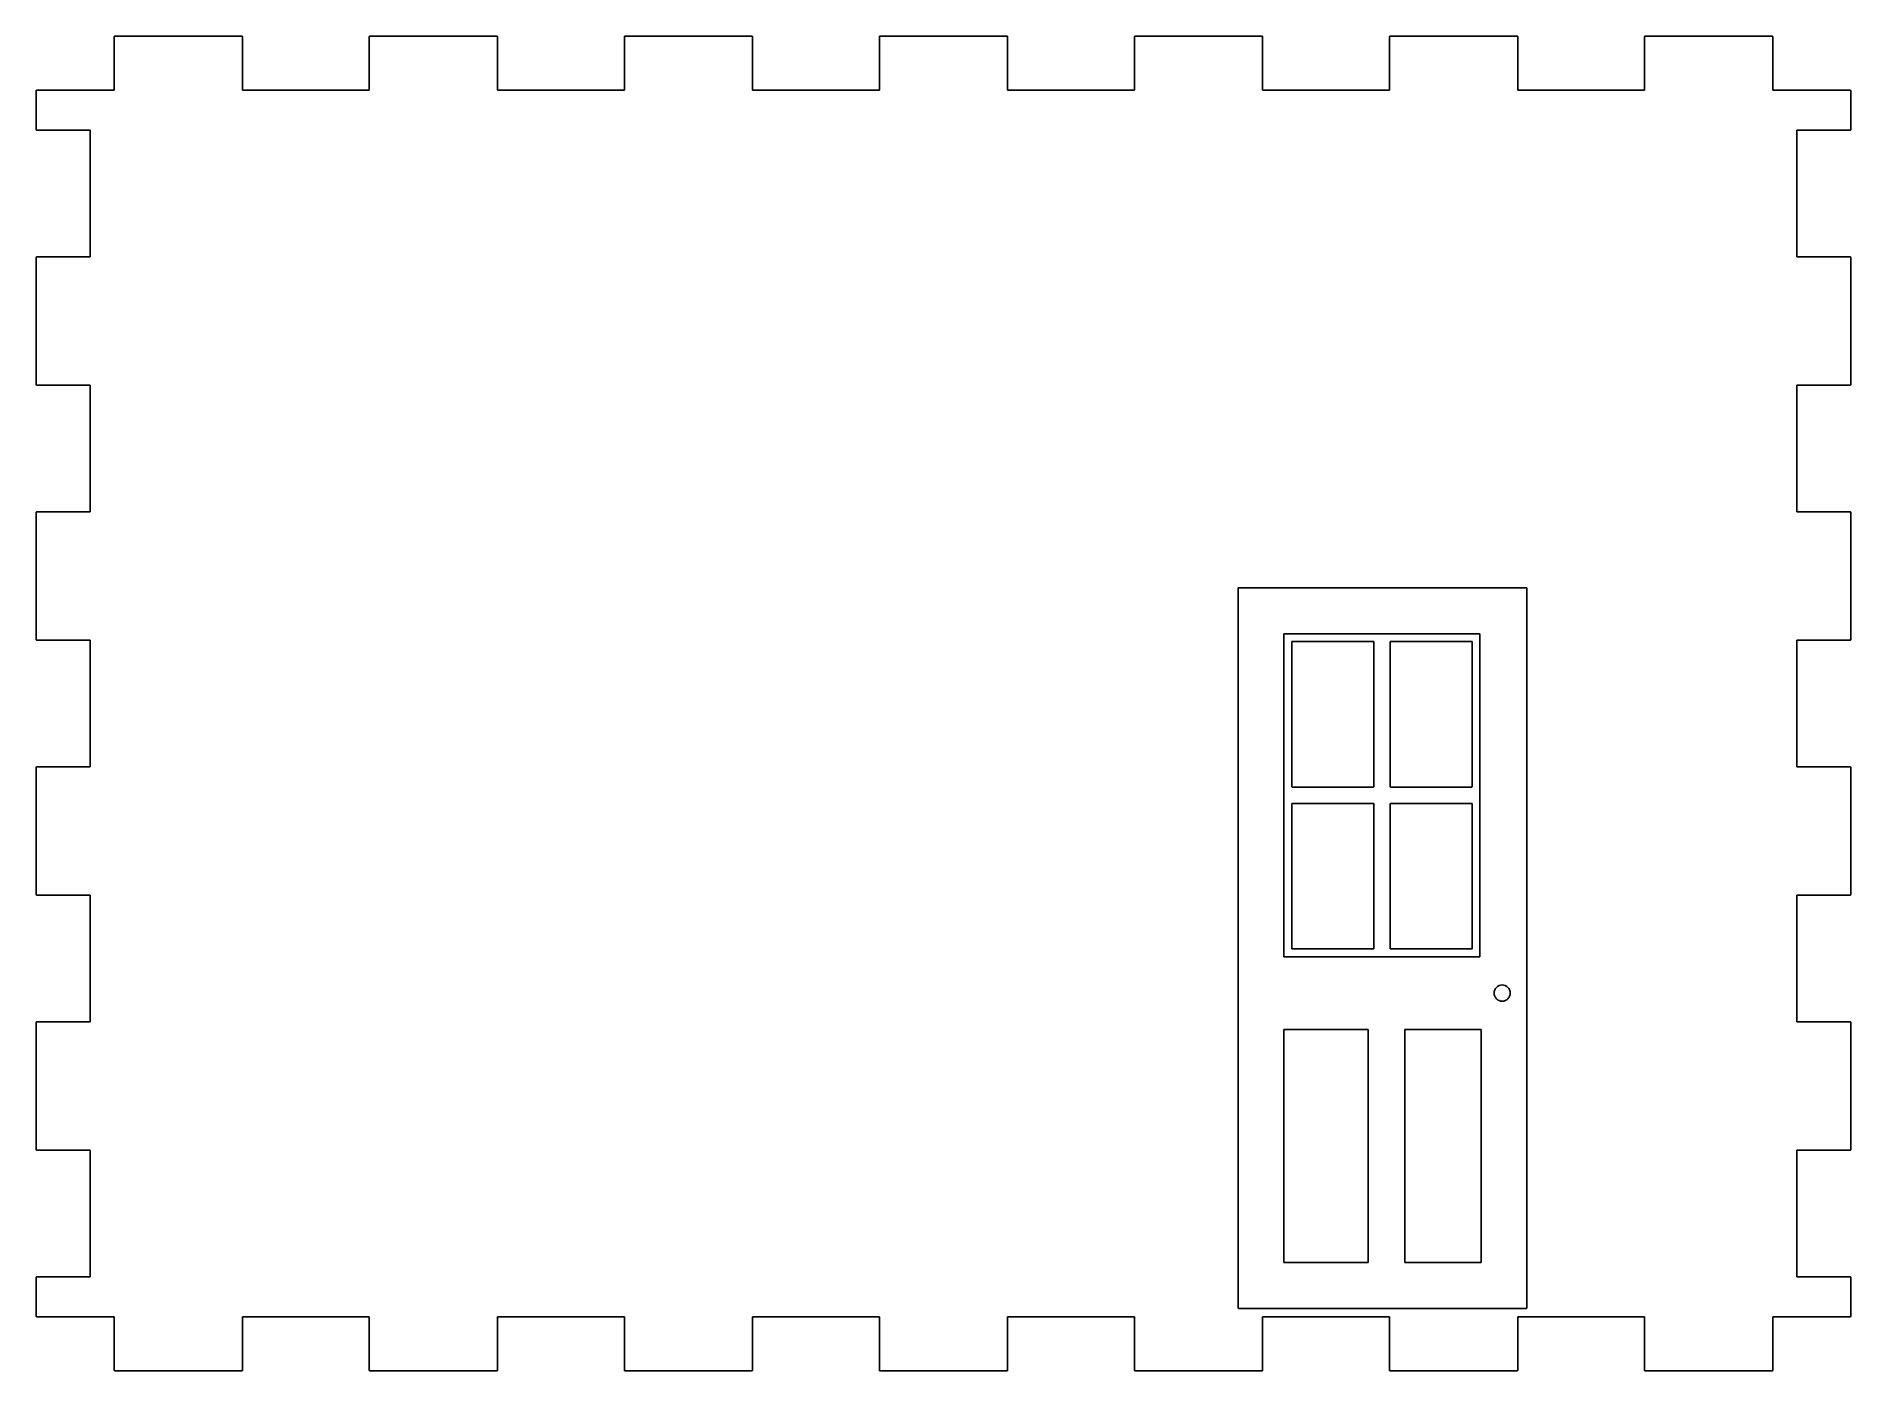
# Model space of a CAD drawing. Extents: x -107 to 107, y -78 to 78.
import ezdxf

# ---------------------------------------------------------------- set-up
doc = ezdxf.new("R2010")
doc.units = 0

msp = doc.modelspace()

# ---------------------------------------------------------------- linework, layer by layer
at = {"color": 1}
for p, q in [((-97.538, 78.45), (-97.535, 78.465)), ((-97.538, 72.148), (-97.538, 78.45)), ((-97.535, 78.465), (-97.527, 78.477)), ((-97.527, 78.477), (-97.515, 78.485)), ((-97.515, 78.485), (-97.5, 78.488)), ((-97.5, 78.488), (-82.5, 78.488)), ((-82.5, 78.488), (-82.485, 78.485)), ((-82.485, 78.485), (-82.473, 78.477)), ((-82.473, 78.477), (-82.465, 78.465)), ((-82.465, 78.465), (-82.462, 78.45)), ((-82.462, 78.45), (-82.462, 72.148)), ((-67.538, 78.45), (-67.535, 78.465)), ((-67.538, 72.148), (-67.538, 78.45)), ((-67.535, 78.465), (-67.527, 78.477)), ((-67.527, 78.477), (-67.515, 78.485)), ((-67.515, 78.485), (-67.5, 78.488)), ((-67.5, 78.488), (-52.5, 78.488)), ((-52.5, 78.488), (-52.485, 78.485)), ((-52.485, 78.485), (-52.473, 78.477)), ((-52.473, 78.477), (-52.465, 78.465)), ((-52.465, 78.465), (-52.462, 78.45)), ((-52.462, 78.45), (-52.462, 72.148)), ((-37.538, 78.45), (-37.535, 78.465)), ((-37.538, 72.148), (-37.538, 78.45)), ((-37.535, 78.465), (-37.527, 78.477)), ((-37.527, 78.477), (-37.515, 78.485)), ((-37.515, 78.485), (-37.5, 78.488)), ((-37.5, 78.488), (-22.5, 78.488)), ((-22.5, 78.488), (-22.485, 78.485)), ((-22.485, 78.485), (-22.473, 78.477)), ((-22.473, 78.477), (-22.465, 78.465)), ((-22.465, 78.465), (-22.462, 78.45)), ((-22.462, 78.45), (-22.462, 72.148)), ((-7.538, 78.45), (-7.535, 78.465)), ((-7.538, 72.148), (-7.538, 78.45)), ((-7.535, 78.465), (-7.527, 78.477)), ((-7.527, 78.477), (-7.515, 78.485)), ((-7.515, 78.485), (-7.5, 78.488)), ((-7.5, 78.488), (7.5, 78.488)), ((7.5, 78.488), (7.515, 78.485)), ((7.515, 78.485), (7.527, 78.477)), ((7.527, 78.477), (7.535, 78.465)), ((7.535, 78.465), (7.538, 78.45)), ((7.538, 78.45), (7.538, 72.148)), ((22.462, 78.45), (22.465, 78.465)), ((22.462, 72.148), (22.462, 78.45)), ((22.465, 78.465), (22.473, 78.477)), ((22.473, 78.477), (22.485, 78.485)), ((22.485, 78.485), (22.5, 78.488)), ((22.5, 78.488), (37.5, 78.488)), ((37.5, 78.488), (37.515, 78.485)), ((37.515, 78.485), (37.527, 78.477)), ((37.527, 78.477), (37.535, 78.465)), ((37.535, 78.465), (37.538, 78.45)), ((37.538, 78.45), (37.538, 72.148)), ((52.462, 78.45), (52.465, 78.465)), ((52.462, 72.148), (52.462, 78.45)), ((52.465, 78.465), (52.473, 78.477)), ((52.473, 78.477), (52.485, 78.485)), ((52.485, 78.485), (52.5, 78.488)), ((52.5, 78.488), (67.5, 78.488)), ((67.5, 78.488), (67.515, 78.485)), ((67.515, 78.485), (67.527, 78.477)), ((67.527, 78.477), (67.535, 78.465)), ((67.535, 78.465), (67.538, 78.45)), ((67.538, 78.45), (67.538, 72.148)), ((82.462, 78.45), (82.465, 78.465)), ((82.462, 72.148), (82.462, 78.45)), ((82.465, 78.465), (82.473, 78.477)), ((82.473, 78.477), (82.485, 78.485)), ((82.485, 78.485), (82.5, 78.488)), ((82.5, 78.488), (97.5, 78.488)), ((97.5, 78.488), (97.515, 78.485)), ((97.515, 78.485), (97.527, 78.477)), ((97.527, 78.477), (97.535, 78.465)), ((97.535, 78.465), (97.538, 78.45)), ((97.538, 78.45), (97.538, 72.148)), ((-106.705, 72.11), (-106.702, 72.125)), ((-106.705, 67.5), (-106.705, 72.11)), ((-106.702, 72.125), (-106.694, 72.137)), ((-106.694, 72.137), (-106.682, 72.145)), ((-106.682, 72.145), (-106.667, 72.148)), ((-106.667, 72.148), (-97.538, 72.148)), ((-82.462, 72.148), (-67.538, 72.148)), ((-52.462, 72.148), (-37.538, 72.148)), ((-22.462, 72.148), (-7.538, 72.148)), ((7.538, 72.148), (22.462, 72.148)), ((37.538, 72.148), (52.462, 72.148)), ((67.538, 72.148), (82.462, 72.148)), ((97.538, 72.148), (106.667, 72.148)), ((106.667, 72.148), (106.682, 72.145)), ((106.682, 72.145), (106.694, 72.137)), ((106.694, 72.137), (106.702, 72.125)), ((106.702, 72.125), (106.705, 72.11)), ((106.705, 72.11), (106.705, 67.5)), ((-106.702, 67.485), (-106.705, 67.5)), ((-106.694, 67.473), (-106.702, 67.485)), ((-106.682, 67.465), (-106.694, 67.473)), ((-106.667, 67.462), (-106.682, 67.465)), ((-100.365, 67.462), (-106.667, 67.462)), ((-100.365, 52.538), (-100.365, 67.462)), ((106.667, 67.462), (100.365, 67.462)), ((100.365, 67.462), (100.365, 52.538)), ((106.682, 67.465), (106.667, 67.462)), ((106.694, 67.473), (106.682, 67.465)), ((106.702, 67.485), (106.694, 67.473)), ((106.705, 67.5), (106.702, 67.485)), ((-106.705, 52.5), (-106.702, 52.515)), ((-106.705, 37.5), (-106.705, 52.5)), ((-106.702, 52.515), (-106.694, 52.527)), ((-106.694, 52.527), (-106.682, 52.535)), ((-106.682, 52.535), (-106.667, 52.538)), ((-106.667, 52.538), (-100.365, 52.538)), ((100.365, 52.538), (106.667, 52.538)), ((106.667, 52.538), (106.682, 52.535)), ((106.682, 52.535), (106.694, 52.527)), ((106.694, 52.527), (106.702, 52.515)), ((106.702, 52.515), (106.705, 52.5)), ((106.705, 52.5), (106.705, 37.5)), ((-106.702, 37.485), (-106.705, 37.5)), ((-106.694, 37.473), (-106.702, 37.485)), ((-106.682, 37.465), (-106.694, 37.473)), ((-106.667, 37.462), (-106.682, 37.465)), ((-100.365, 37.462), (-106.667, 37.462)), ((-100.365, 22.538), (-100.365, 37.462)), ((106.667, 37.462), (100.365, 37.462)), ((100.365, 37.462), (100.365, 22.538)), ((106.682, 37.465), (106.667, 37.462)), ((106.694, 37.473), (106.682, 37.465)), ((106.702, 37.485), (106.694, 37.473)), ((106.705, 37.5), (106.702, 37.485)), ((-106.705, 22.5), (-106.702, 22.515)), ((-106.705, 7.5), (-106.705, 22.5)), ((-106.702, 22.515), (-106.694, 22.527)), ((-106.694, 22.527), (-106.682, 22.535)), ((-106.682, 22.535), (-106.667, 22.538)), ((-106.667, 22.538), (-100.365, 22.538)), ((100.365, 22.538), (106.667, 22.538)), ((106.667, 22.538), (106.682, 22.535)), ((106.682, 22.535), (106.694, 22.527)), ((106.694, 22.527), (106.702, 22.515)), ((106.702, 22.515), (106.705, 22.5)), ((106.705, 22.5), (106.705, 7.5)), ((-106.702, 7.485), (-106.705, 7.5)), ((-106.694, 7.473), (-106.702, 7.485)), ((-106.682, 7.465), (-106.694, 7.473)), ((-106.667, 7.462), (-106.682, 7.465)), ((-100.365, 7.462), (-106.667, 7.462)), ((-100.365, -7.462), (-100.365, 7.462)), ((40.954, 7.265), (40.957, 7.28)), ((40.954, -9.785), (40.954, 7.265)), ((40.957, 7.28), (40.965, 7.292)), ((40.965, 7.292), (40.977, 7.3)), ((40.977, 7.3), (40.992, 7.303)), ((40.992, 7.303), (50.568, 7.303)), ((50.568, 7.303), (50.582, 7.3)), ((50.582, 7.3), (50.595, 7.292)), ((50.595, 7.292), (50.603, 7.28)), ((50.603, 7.28), (50.606, 7.265)), ((50.606, 7.265), (50.606, -9.785)), ((52.53, 7.265), (52.533, 7.28)), ((52.53, -9.785), (52.53, 7.265)), ((52.533, 7.28), (52.541, 7.292)), ((52.541, 7.292), (52.553, 7.3)), ((52.553, 7.3), (52.568, 7.303)), ((52.568, 7.303), (62.144, 7.303)), ((62.144, 7.303), (62.159, 7.3)), ((62.159, 7.3), (62.171, 7.292)), ((62.171, 7.292), (62.179, 7.28)), ((62.179, 7.28), (62.182, 7.265)), ((62.182, 7.265), (62.182, -9.785)), ((106.667, 7.462), (100.365, 7.462)), ((100.365, 7.462), (100.365, -7.386)), ((106.682, 7.465), (106.667, 7.462)), ((106.694, 7.473), (106.682, 7.465)), ((106.702, 7.485), (106.694, 7.473)), ((106.705, 7.5), (106.702, 7.485)), ((-106.705, -7.5), (-106.702, -7.485)), ((-106.705, -22.5), (-106.705, -7.5)), ((-106.702, -7.485), (-106.694, -7.473)), ((-106.694, -7.473), (-106.682, -7.465)), ((-106.682, -7.465), (-106.667, -7.462)), ((-106.667, -7.462), (-100.365, -7.462)), ((100.365, -7.386), (100.365, -7.462)), ((100.365, -7.462), (100.67, -7.462)), ((100.67, -7.462), (106.667, -7.462)), ((106.667, -7.462), (106.682, -7.465)), ((106.682, -7.465), (106.694, -7.473)), ((106.694, -7.473), (106.702, -7.485)), ((106.702, -7.485), (106.705, -7.5)), ((106.705, -7.5), (106.705, -22.5)), ((40.957, -9.8), (40.954, -9.785)), ((40.965, -9.812), (40.957, -9.8)), ((40.977, -9.82), (40.965, -9.812)), ((40.992, -9.823), (40.977, -9.82)), ((50.568, -9.823), (40.992, -9.823)), ((50.582, -9.82), (50.568, -9.823)), ((50.595, -9.812), (50.582, -9.82)), ((50.603, -9.8), (50.595, -9.812)), ((50.606, -9.785), (50.603, -9.8)), ((52.533, -9.8), (52.53, -9.785)), ((52.541, -9.812), (52.533, -9.8)), ((52.553, -9.82), (52.541, -9.812)), ((52.568, -9.823), (52.553, -9.82)), ((62.144, -9.823), (52.568, -9.823)), ((62.159, -9.82), (62.144, -9.823)), ((62.171, -9.812), (62.159, -9.82)), ((62.179, -9.8), (62.171, -9.812)), ((62.182, -9.785), (62.179, -9.8)), ((40.954, -11.785), (40.957, -11.77)), ((40.954, -28.835), (40.954, -11.785)), ((40.957, -11.77), (40.965, -11.758)), ((40.965, -11.758), (40.977, -11.75)), ((40.977, -11.75), (40.992, -11.747)), ((40.992, -11.747), (50.568, -11.747)), ((50.568, -11.747), (50.582, -11.75)), ((50.582, -11.75), (50.595, -11.758)), ((50.595, -11.758), (50.603, -11.77)), ((50.603, -11.77), (50.606, -11.785)), ((50.606, -11.785), (50.606, -28.835)), ((52.53, -11.785), (52.533, -11.77)), ((52.53, -28.835), (52.53, -11.785)), ((52.533, -11.77), (52.541, -11.758)), ((52.541, -11.758), (52.553, -11.75)), ((52.553, -11.75), (52.568, -11.747)), ((52.568, -11.747), (62.144, -11.747)), ((62.144, -11.747), (62.159, -11.75)), ((62.159, -11.75), (62.171, -11.758)), ((62.171, -11.758), (62.179, -11.77)), ((62.179, -11.77), (62.182, -11.785)), ((62.182, -11.785), (62.182, -28.835)), ((-106.702, -22.515), (-106.705, -22.5)), ((-106.694, -22.527), (-106.702, -22.515)), ((-106.682, -22.535), (-106.694, -22.527)), ((-106.667, -22.538), (-106.682, -22.535)), ((-100.365, -22.538), (-106.667, -22.538)), ((-100.365, -37.462), (-100.365, -22.538)), ((106.667, -22.538), (100.365, -22.538)), ((100.365, -22.538), (100.365, -37.462)), ((106.682, -22.535), (106.667, -22.538)), ((106.694, -22.527), (106.682, -22.535)), ((106.702, -22.515), (106.694, -22.527)), ((106.705, -22.5), (106.702, -22.515)), ((40.957, -28.85), (40.954, -28.835)), ((40.965, -28.862), (40.957, -28.85)), ((40.977, -28.87), (40.965, -28.862)), ((40.992, -28.873), (40.977, -28.87)), ((50.568, -28.873), (40.992, -28.873)), ((50.582, -28.87), (50.568, -28.873)), ((50.595, -28.862), (50.582, -28.87)), ((50.603, -28.85), (50.595, -28.862)), ((50.606, -28.835), (50.603, -28.85)), ((52.533, -28.85), (52.53, -28.835)), ((52.541, -28.862), (52.533, -28.85)), ((52.553, -28.87), (52.541, -28.862)), ((52.568, -28.873), (52.553, -28.87)), ((62.144, -28.873), (52.568, -28.873)), ((62.159, -28.87), (62.144, -28.873)), ((62.171, -28.862), (62.159, -28.87)), ((62.179, -28.85), (62.171, -28.862)), ((62.182, -28.835), (62.179, -28.85)), ((-106.705, -37.5), (-106.702, -37.485)), ((-106.705, -52.5), (-106.705, -37.5)), ((-106.702, -37.485), (-106.694, -37.473)), ((-106.694, -37.473), (-106.682, -37.465)), ((-106.682, -37.465), (-106.667, -37.462)), ((-106.667, -37.462), (-100.365, -37.462)), ((100.365, -37.462), (106.667, -37.462)), ((106.667, -37.462), (106.682, -37.465)), ((106.682, -37.465), (106.694, -37.473)), ((106.694, -37.473), (106.702, -37.485)), ((106.702, -37.485), (106.705, -37.5)), ((106.705, -37.5), (106.705, -52.5)), ((-106.702, -52.515), (-106.705, -52.5)), ((-106.694, -52.527), (-106.702, -52.515)), ((-106.682, -52.535), (-106.694, -52.527)), ((-106.667, -52.538), (-106.682, -52.535)), ((-100.365, -52.538), (-106.667, -52.538)), ((-100.365, -67.462), (-100.365, -52.538)), ((106.667, -52.538), (100.365, -52.538)), ((100.365, -52.538), (100.365, -67.462)), ((106.682, -52.535), (106.667, -52.538)), ((106.694, -52.527), (106.682, -52.535)), ((106.702, -52.515), (106.694, -52.527)), ((106.705, -52.5), (106.702, -52.515)), ((-106.705, -67.5), (-106.702, -67.485)), ((-106.705, -72.11), (-106.705, -67.5)), ((-106.702, -67.485), (-106.694, -67.473)), ((-106.694, -67.473), (-106.682, -67.465)), ((-106.682, -67.465), (-106.667, -67.462)), ((-106.667, -67.462), (-100.365, -67.462)), ((100.365, -67.462), (106.667, -67.462)), ((106.667, -67.462), (106.682, -67.465)), ((106.682, -67.465), (106.694, -67.473)), ((106.694, -67.473), (106.702, -67.485)), ((106.702, -67.485), (106.705, -67.5)), ((106.705, -67.5), (106.705, -72.11)), ((-106.702, -72.125), (-106.705, -72.11)), ((-106.694, -72.137), (-106.702, -72.125)), ((-106.682, -72.145), (-106.694, -72.137)), ((-106.667, -72.148), (-106.682, -72.145)), ((-97.538, -72.148), (-106.667, -72.148)), ((-97.538, -78.45), (-97.538, -72.148)), ((-67.538, -72.148), (-82.462, -72.148)), ((-82.462, -72.148), (-82.462, -78.45)), ((-67.538, -78.45), (-67.538, -72.148)), ((-37.538, -72.148), (-52.462, -72.148)), ((-52.462, -72.148), (-52.462, -78.45)), ((-37.538, -78.45), (-37.538, -72.148)), ((-7.538, -72.148), (-22.462, -72.148)), ((-22.462, -72.148), (-22.462, -78.45)), ((-7.538, -78.45), (-7.538, -72.148)), ((22.462, -72.148), (7.538, -72.148)), ((7.538, -72.148), (7.538, -78.45)), ((22.462, -78.45), (22.462, -72.148)), ((52.462, -72.148), (37.538, -72.148)), ((37.538, -72.148), (37.538, -78.45)), ((52.462, -78.45), (52.462, -72.148)), ((82.462, -72.148), (67.538, -72.148)), ((67.538, -72.148), (67.538, -78.45)), ((82.462, -78.45), (82.462, -72.148)), ((106.667, -72.148), (97.538, -72.148)), ((97.538, -72.148), (97.538, -78.45)), ((106.682, -72.145), (106.667, -72.148)), ((106.694, -72.137), (106.682, -72.145)), ((106.702, -72.125), (106.694, -72.137)), ((106.705, -72.11), (106.702, -72.125)), ((-97.535, -78.465), (-97.538, -78.45)), ((-97.527, -78.477), (-97.535, -78.465)), ((-97.515, -78.485), (-97.527, -78.477)), ((-97.5, -78.488), (-97.515, -78.485)), ((-82.5, -78.488), (-97.5, -78.488)), ((-82.485, -78.485), (-82.5, -78.488)), ((-82.473, -78.477), (-82.485, -78.485)), ((-82.465, -78.465), (-82.473, -78.477)), ((-82.462, -78.45), (-82.465, -78.465)), ((-67.535, -78.465), (-67.538, -78.45)), ((-67.527, -78.477), (-67.535, -78.465)), ((-67.515, -78.485), (-67.527, -78.477)), ((-67.5, -78.488), (-67.515, -78.485)), ((-52.5, -78.488), (-67.5, -78.488)), ((-52.485, -78.485), (-52.5, -78.488)), ((-52.473, -78.477), (-52.485, -78.485)), ((-52.465, -78.465), (-52.473, -78.477)), ((-52.462, -78.45), (-52.465, -78.465)), ((-37.535, -78.465), (-37.538, -78.45)), ((-37.527, -78.477), (-37.535, -78.465)), ((-37.515, -78.485), (-37.527, -78.477)), ((-37.5, -78.488), (-37.515, -78.485)), ((-22.5, -78.488), (-37.5, -78.488)), ((-22.485, -78.485), (-22.5, -78.488)), ((-22.473, -78.477), (-22.485, -78.485)), ((-22.465, -78.465), (-22.473, -78.477)), ((-22.462, -78.45), (-22.465, -78.465)), ((-7.535, -78.465), (-7.538, -78.45)), ((-7.527, -78.477), (-7.535, -78.465)), ((-7.515, -78.485), (-7.527, -78.477)), ((-7.5, -78.488), (-7.515, -78.485)), ((7.5, -78.488), (-7.5, -78.488)), ((7.515, -78.485), (7.5, -78.488)), ((7.527, -78.477), (7.515, -78.485)), ((7.535, -78.465), (7.527, -78.477)), ((7.538, -78.45), (7.535, -78.465)), ((22.465, -78.465), (22.462, -78.45)), ((22.473, -78.477), (22.465, -78.465)), ((22.485, -78.485), (22.473, -78.477)), ((22.5, -78.488), (22.485, -78.485)), ((37.5, -78.488), (22.5, -78.488)), ((37.515, -78.485), (37.5, -78.488)), ((37.527, -78.477), (37.515, -78.485)), ((37.535, -78.465), (37.527, -78.477)), ((37.538, -78.45), (37.535, -78.465)), ((52.465, -78.465), (52.462, -78.45)), ((52.473, -78.477), (52.465, -78.465)), ((52.485, -78.485), (52.473, -78.477)), ((52.5, -78.488), (52.485, -78.485)), ((67.5, -78.488), (52.5, -78.488)), ((67.515, -78.485), (67.5, -78.488)), ((67.527, -78.477), (67.515, -78.485)), ((67.535, -78.465), (67.527, -78.477)), ((67.538, -78.45), (67.535, -78.465)), ((82.465, -78.465), (82.462, -78.45)), ((82.473, -78.477), (82.465, -78.465)), ((82.485, -78.485), (82.473, -78.477)), ((82.5, -78.488), (82.485, -78.485)), ((97.5, -78.488), (82.5, -78.488)), ((97.515, -78.485), (97.5, -78.488)), ((97.527, -78.477), (97.515, -78.485)), ((97.535, -78.465), (97.527, -78.477)), ((97.538, -78.45), (97.535, -78.465))]:
    msp.add_line(p, q, dxfattribs=at)
at = {"color": 5}
for p, q in [((34.649, 13.557), (34.653, 13.576)), ((34.649, -71.11), (34.649, 13.557)), ((34.653, 13.576), (34.664, 13.593)), ((34.664, 13.593), (34.681, 13.604)), ((34.681, 13.604), (34.7, 13.608)), ((34.7, 13.608), (68.567, 13.608)), ((68.567, 13.608), (68.586, 13.604)), ((68.586, 13.604), (68.603, 13.593)), ((68.603, 13.593), (68.614, 13.576)), ((68.614, 13.576), (68.618, 13.557)), ((68.618, 13.557), (68.618, -33.443)), ((63.093, 8.214), (40.042, 8.214)), ((40.042, 8.214), (40.042, -29.784)), ((63.093, -29.784), (63.093, 8.214)), ((40.042, -29.784), (62.688, -29.784)), ((62.688, -29.784), (63.093, -29.784)), ((68.618, -33.443), (68.618, -71.11)), ((49.941, -38.353), (40.042, -38.353)), ((40.042, -38.353), (40.042, -65.768)), ((49.941, -65.768), (49.941, -38.353)), ((63.224, -38.353), (54.276, -38.353)), ((54.276, -38.353), (54.276, -65.768)), ((63.224, -38.768), (63.224, -38.353)), ((63.224, -65.768), (63.224, -38.768)), ((40.042, -65.768), (49.541, -65.768)), ((49.541, -65.768), (49.941, -65.768)), ((54.276, -65.768), (63.224, -65.768)), ((34.653, -71.129), (34.649, -71.11)), ((34.664, -71.146), (34.653, -71.129)), ((34.681, -71.157), (34.664, -71.146)), ((34.7, -71.161), (34.681, -71.157)), ((68.567, -71.161), (34.7, -71.161)), ((68.586, -71.157), (68.567, -71.161)), ((68.603, -71.146), (68.586, -71.157)), ((68.614, -71.129), (68.603, -71.146)), ((68.618, -71.11), (68.614, -71.129))]:
    msp.add_line(p, q, dxfattribs=at)
for start, end in [(90, -90), (-90, 90)]:
    msp.add_arc((65.709, -34.068), 0.955, start, end, dxfattribs=at)

doc.saveas('drawing.dxf')
